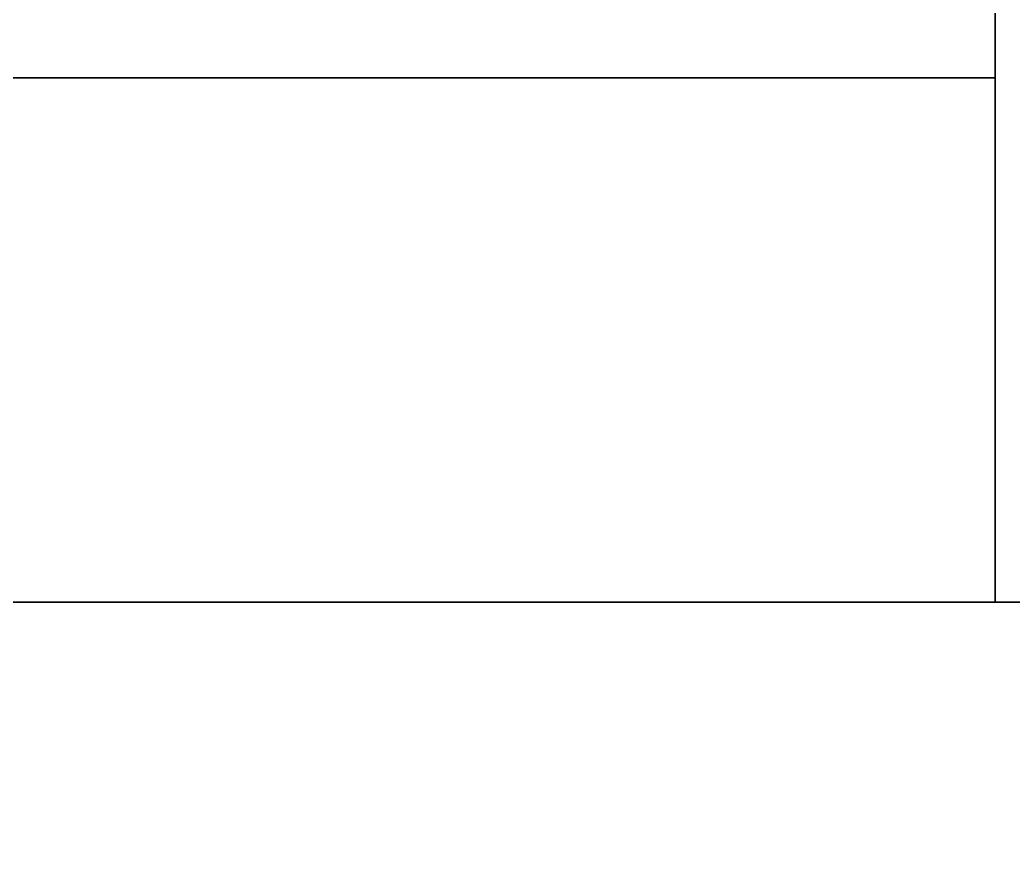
# Model space of a CAD drawing. Extents: x 0 to 4257, y -4384 to 0.
# Drawn here: x 618.54 to 652.62, y -1795.5 to -1766.51 of the extents above; entities that cross this region are included whole.
import ezdxf

# ---------------------------------------------------------------- set-up
doc = ezdxf.new("R2010")
doc.units = 0
for name, color, linetype in [('LAYER0', 7, 'CONTINUOUS'), ('LAYER1', 7, 'CONTINUOUS'), ('LAYER10', 7, 'CONTINUOUS'), ('LAYER11', 7, 'CONTINUOUS'), ('LAYER16', 7, 'CONTINUOUS'), ('LAYER17', 9, 'CONTINUOUS'), ('LAYER20', 9, 'CONTINUOUS'), ('LAYER21', 7, 'CONTINUOUS'), ('LAYER22', 7, 'CONTINUOUS'), ('LAYER3', 7, 'CONTINUOUS'), ('LAYER9', 7, 'CONTINUOUS')]:
    doc.layers.add(name, color=color, linetype=linetype)

msp = doc.modelspace()

# ---------------------------------------------------------------- linework, layer by layer
at = {"layer": 'LAYER0'}
for points, invisible_edges in [([(0, -4366, 359), (609, -946, 359), (4239, -4366, 359), (0, -4366, 359)], 3), ([(4239, -4366, 364), (0, -946, 364), (0, -4366, 364), (4239, -4366, 364)], 1), ([(0, -946, 364), (4239, -4366, 364), (609, -946, 364), (0, -946, 364)], 3), ([(4239, -4366, 359), (609, -946, 359), (1784, -1454, 359), (4239, -4366, 359)], 7), ([(609, -946, 364), (4239, -4366, 364), (1784, -1454, 364), (609, -946, 364)], 7)]:
    msp.add_3dface(points, dxfattribs=dict(at, invisible_edges=invisible_edges))
at = {"layer": 'LAYER10', "invisible_edges": 1}
for points in [[(174.6, -1786.5, 2064.5), (670, -1144, 2064.5), (174.6, -1144, 2064.5), (174.6, -1786.5, 2064.5)], [(670, -1144, 2064.5), (174.6, -1786.5, 2064.5), (670, -1786.5, 2064.5), (670, -1144, 2064.5)], [(670, -1786.5, 2046.5), (174.6, -1144, 2046.5), (670, -1144, 2046.5), (670, -1786.5, 2046.5)], [(174.6, -1144, 2046.5), (670, -1786.5, 2046.5), (174.6, -1786.5, 2046.5), (174.6, -1144, 2046.5)], [(174.6, -1786.5, 2064.5), (670, -1786.5, 2046.5), (670, -1786.5, 2064.5), (174.6, -1786.5, 2064.5)], [(670, -1786.5, 2046.5), (174.6, -1786.5, 2064.5), (174.6, -1786.5, 2046.5), (670, -1786.5, 2046.5)]]:
    msp.add_3dface(points, dxfattribs=at)
at = {"layer": 'LAYER11', "invisible_edges": 1}
for points in [[(174.6, -1786.5, 2356.75), (670, -1144, 2356.75), (174.6, -1144, 2356.75), (174.6, -1786.5, 2356.75)], [(670, -1144, 2356.75), (174.6, -1786.5, 2356.75), (670, -1786.5, 2356.75), (670, -1144, 2356.75)], [(670, -1786.5, 2338.75), (174.6, -1144, 2338.75), (670, -1144, 2338.75), (670, -1786.5, 2338.75)], [(174.6, -1144, 2338.75), (670, -1786.5, 2338.75), (174.6, -1786.5, 2338.75), (174.6, -1144, 2338.75)], [(174.6, -1786.5, 2356.75), (670, -1786.5, 2338.75), (670, -1786.5, 2356.75), (174.6, -1786.5, 2356.75)], [(670, -1786.5, 2338.75), (174.6, -1786.5, 2356.75), (174.6, -1786.5, 2338.75), (670, -1786.5, 2338.75)]]:
    msp.add_3dface(points, dxfattribs=at)
at = {"layer": 'LAYER16', "invisible_edges": 1}
for points in [[(150, -1786.5, 2631), (670, -1786.5, 462), (150, -1786.5, 462), (150, -1786.5, 2631)], [(670, -1786.5, 462), (150, -1786.5, 2631), (670, -1786.5, 2631), (670, -1786.5, 462)], [(150, -1804.5, 462), (670, -1786.5, 462), (670, -1804.5, 462), (150, -1804.5, 462)], [(670, -1786.5, 462), (150, -1804.5, 462), (150, -1786.5, 462), (670, -1786.5, 462)], [(150, -1786.5, 2631), (670, -1804.5, 2631), (670, -1786.5, 2631), (150, -1786.5, 2631)], [(670, -1804.5, 2631), (150, -1786.5, 2631), (150, -1804.5, 2631), (670, -1804.5, 2631)]]:
    msp.add_3dface(points, dxfattribs=at)
at = {"layer": 'LAYER17', "invisible_edges": 1}
for points in [[(150, -1144, 444), (750, -3768, 444), (150, -3768, 444), (150, -1144, 444)], [(750, -3768, 444), (150, -1144, 444), (750, -1144, 444), (750, -3768, 444)], [(750, -1144, 462), (150, -3768, 462), (750, -3768, 462), (750, -1144, 462)], [(150, -3768, 462), (750, -1144, 462), (150, -1144, 462), (150, -3768, 462)]]:
    msp.add_3dface(points, dxfattribs=at)
at = {"layer": 'LAYER20', "invisible_edges": 1}
for points in [[(150, -3768, 2649), (750, -1144, 2649), (150, -1144, 2649), (150, -3768, 2649)], [(750, -1144, 2649), (150, -3768, 2649), (750, -3768, 2649), (750, -1144, 2649)], [(750, -3768, 2631), (150, -1144, 2631), (750, -1144, 2631), (750, -3768, 2631)], [(150, -1144, 2631), (750, -3768, 2631), (150, -3768, 2631), (150, -1144, 2631)]]:
    msp.add_3dface(points, dxfattribs=at)
at = {"layer": 'LAYER21', "invisible_edges": 1}
for points in [[(202, -1750.5, 1462), (652, -1768.5, 1462), (652, -1750.5, 1462), (202, -1750.5, 1462)], [(652, -1768.5, 1462), (202, -1750.5, 1462), (202, -1768.5, 1462), (652, -1768.5, 1462)], [(202, -1768.5, 462), (652, -1750.5, 462), (652, -1768.5, 462), (202, -1768.5, 462)], [(652, -1750.5, 462), (202, -1768.5, 462), (202, -1750.5, 462), (652, -1750.5, 462)], [(652, -1750.5, 462), (652, -1768.5, 1462), (652, -1768.5, 462), (652, -1750.5, 462)], [(652, -1768.5, 1462), (652, -1750.5, 462), (652, -1750.5, 1462), (652, -1768.5, 1462)], [(202, -1768.5, 462), (652, -1768.5, 1462), (202, -1768.5, 1462), (202, -1768.5, 462)], [(652, -1768.5, 1462), (202, -1768.5, 462), (652, -1768.5, 462), (652, -1768.5, 1462)]]:
    msp.add_3dface(points, dxfattribs=at)
at = {"layer": 'LAYER22', "invisible_edges": 1}
for points in [[(572, -1768.5, 1462), (652, -1786.5, 1462), (652, -1768.5, 1462), (572, -1768.5, 1462)], [(652, -1786.5, 1462), (572, -1768.5, 1462), (572, -1786.5, 1462), (652, -1786.5, 1462)], [(572, -1786.5, 462), (652, -1768.5, 462), (652, -1786.5, 462), (572, -1786.5, 462)], [(652, -1768.5, 462), (572, -1786.5, 462), (572, -1768.5, 462), (652, -1768.5, 462)], [(652, -1768.5, 462), (572, -1768.5, 1462), (652, -1768.5, 1462), (652, -1768.5, 462)], [(572, -1768.5, 1462), (652, -1768.5, 462), (572, -1768.5, 462), (572, -1768.5, 1462)], [(652, -1768.5, 462), (652, -1786.5, 1462), (652, -1786.5, 462), (652, -1768.5, 462)], [(652, -1786.5, 1462), (652, -1768.5, 462), (652, -1768.5, 1462), (652, -1786.5, 1462)], [(572, -1786.5, 462), (652, -1786.5, 1462), (572, -1786.5, 1462), (572, -1786.5, 462)], [(652, -1786.5, 1462), (572, -1786.5, 462), (652, -1786.5, 462), (652, -1786.5, 1462)]]:
    msp.add_3dface(points, dxfattribs=at)
at = {"layer": 'LAYER3', "invisible_edges": 1}
for points in [[(174.6, -1786.5, 1480), (670, -1144, 1480), (174.6, -1144, 1480), (174.6, -1786.5, 1480)], [(670, -1144, 1480), (174.6, -1786.5, 1480), (670, -1786.5, 1480), (670, -1144, 1480)], [(670, -1786.5, 1462), (174.6, -1144, 1462), (670, -1144, 1462), (670, -1786.5, 1462)], [(174.6, -1144, 1462), (670, -1786.5, 1462), (174.6, -1786.5, 1462), (174.6, -1144, 1462)], [(174.6, -1786.5, 1480), (670, -1786.5, 1462), (670, -1786.5, 1480), (174.6, -1786.5, 1480)], [(670, -1786.5, 1462), (174.6, -1786.5, 1480), (174.6, -1786.5, 1462), (670, -1786.5, 1462)]]:
    msp.add_3dface(points, dxfattribs=at)
at = {"layer": 'LAYER9', "invisible_edges": 1}
for points in [[(174.6, -1786.5, 1772.25), (670, -1144, 1772.25), (174.6, -1144, 1772.25), (174.6, -1786.5, 1772.25)], [(670, -1144, 1772.25), (174.6, -1786.5, 1772.25), (670, -1786.5, 1772.25), (670, -1144, 1772.25)], [(670, -1786.5, 1754.25), (174.6, -1144, 1754.25), (670, -1144, 1754.25), (670, -1786.5, 1754.25)], [(174.6, -1144, 1754.25), (670, -1786.5, 1754.25), (174.6, -1786.5, 1754.25), (174.6, -1144, 1754.25)], [(174.6, -1786.5, 1772.25), (670, -1786.5, 1754.25), (670, -1786.5, 1772.25), (174.6, -1786.5, 1772.25)], [(670, -1786.5, 1754.25), (174.6, -1786.5, 1772.25), (174.6, -1786.5, 1754.25), (670, -1786.5, 1754.25)]]:
    msp.add_3dface(points, dxfattribs=at)

# ---------------------------------------------------------------- meshes
at = {"layer": 'LAYER1'}
mesh = msp.add_polymesh((9, 2), dxfattribs=at)
for k, corner in enumerate([(1634, -150, 2700), (759, -150, 2700), (1634, -1604, 2700), (1634, -150, 2700), (4089, -1604, 2700), (1634, -1604, 2700), (4089, -4216, 2700), (4089, -1604, 2700), (150, -4216, 2700), (4089, -4216, 2700), (150, -1096, 2700), (150, -4216, 2700), (759, -1096, 2700), (150, -1096, 2700), (759, -150, 2700), (759, -1096, 2700), (609, 0, 2700), (609, -946, 2700)]):
    mesh.set_mesh_vertex(divmod(k, 2), corner)

doc.saveas('drawing.dxf')
